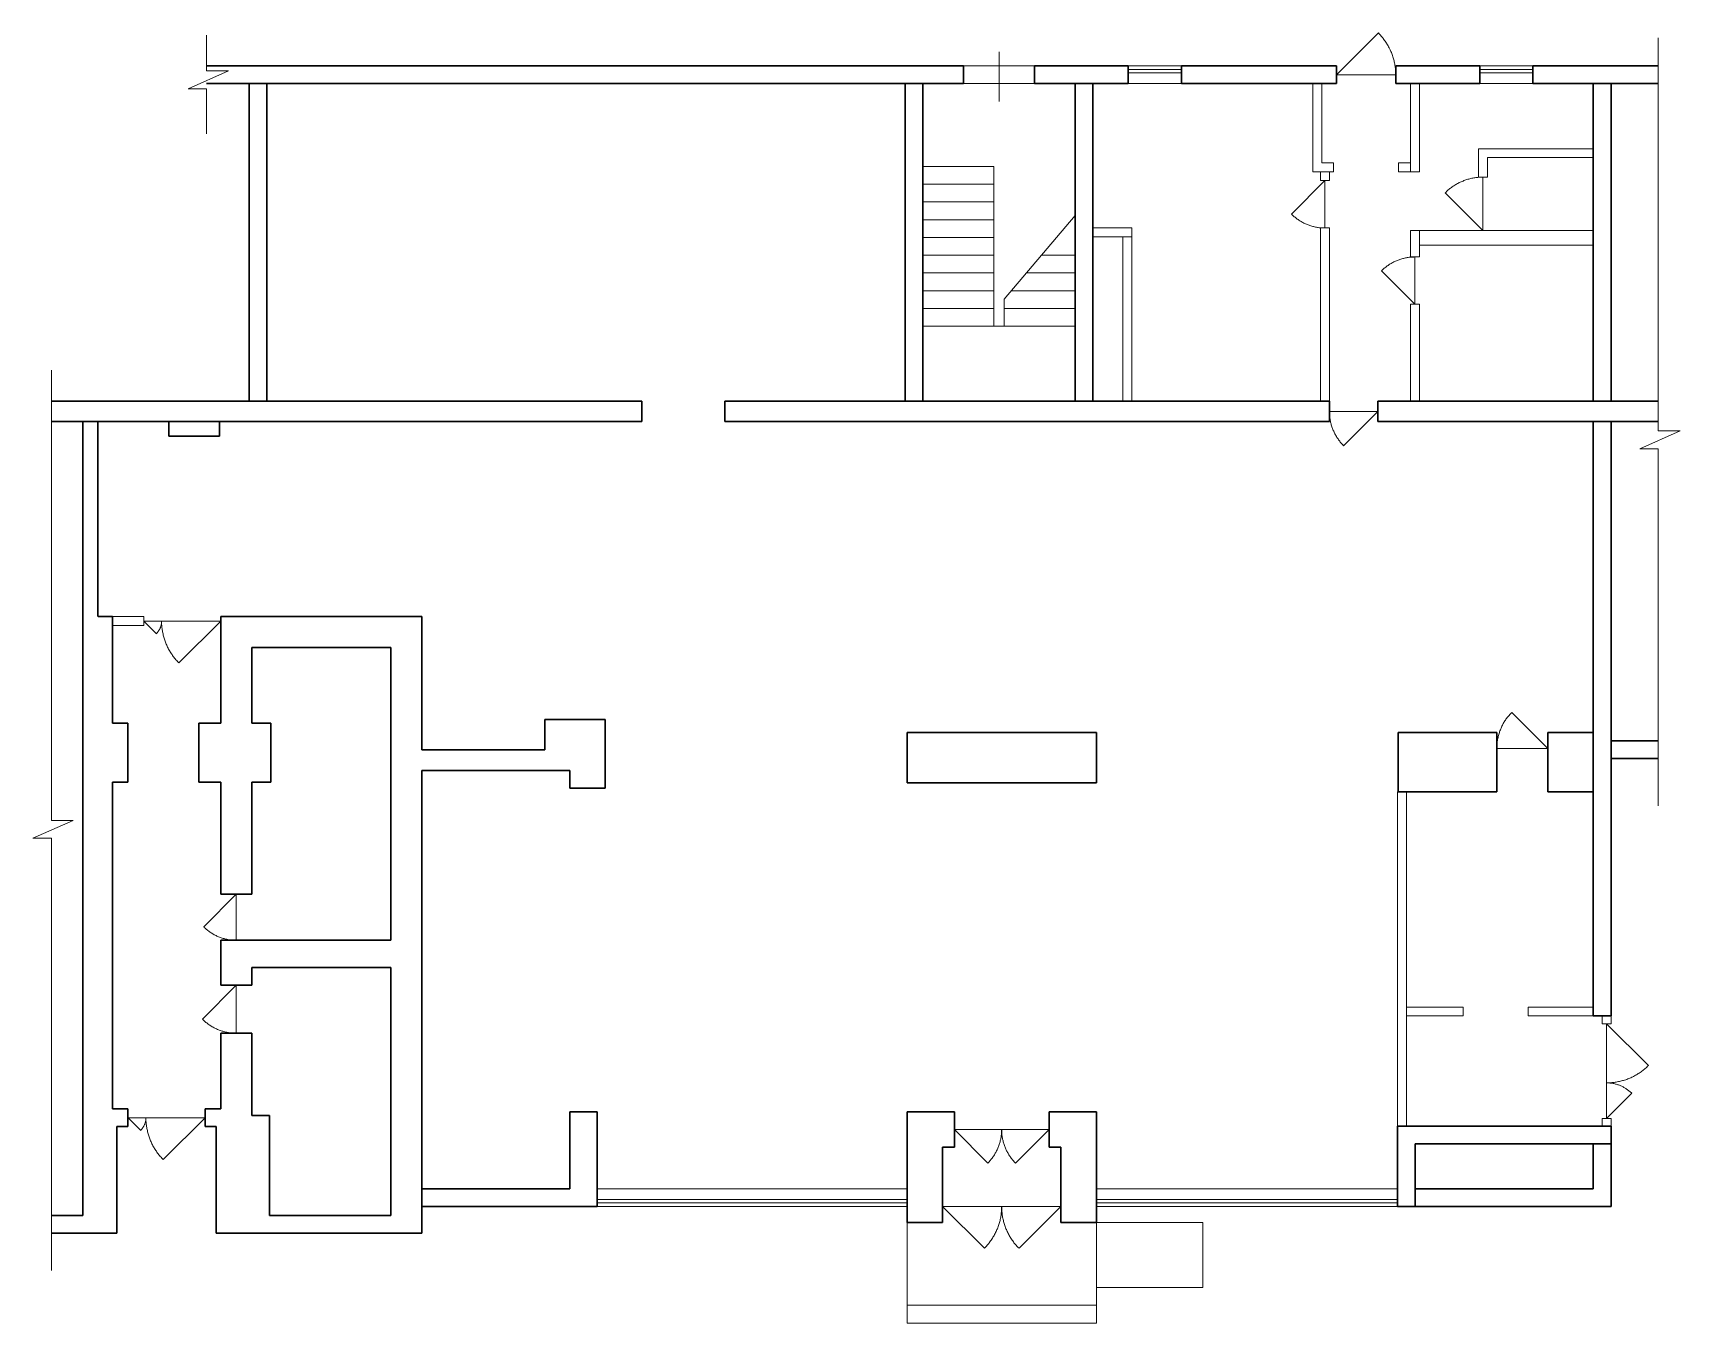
# Model space of a CAD drawing. Header units: metres. Extents: x 3.2 to 31, y 6.4 to 28.2.
import ezdxf

# ---------------------------------------------------------------- set-up
doc = ezdxf.new("R2010")
doc.units = ezdxf.units.M
doc.header["$MEASUREMENT"] = 0

msp = doc.modelspace()

# ---------------------------------------------------------------- linework, layer by layer
at = {"color": 7, "linetype": 'Continuous', "lineweight": 0}
for p, q in [((6.094, 28.184), (6.094, 27.579)), ((25.194, 27.514), (25.901, 28.221)), ((25.914, 28.208), (25.901, 28.221)), ((25.926, 28.194), (25.914, 28.208)), ((25.938, 28.181), (25.926, 28.194)), ((25.95, 28.167), (25.938, 28.181)), ((25.962, 28.153), (25.95, 28.167)), ((25.974, 28.139), (25.962, 28.153)), ((25.985, 28.125), (25.974, 28.139)), ((25.996, 28.11), (25.985, 28.125)), ((30.633, 21.493), (30.633, 28.136)), ((26.007, 28.095), (25.996, 28.11)), ((26.017, 28.081), (26.007, 28.095)), ((26.028, 28.065), (26.017, 28.081)), ((26.038, 28.05), (26.028, 28.065)), ((26.047, 28.035), (26.038, 28.05)), ((26.057, 28.019), (26.047, 28.035)), ((26.066, 28.003), (26.057, 28.019)), ((26.074, 27.987), (26.066, 28.003)), ((26.083, 27.971), (26.074, 27.987)), ((26.091, 27.955), (26.083, 27.971)), ((26.099, 27.938), (26.091, 27.955)), ((26.107, 27.921), (26.099, 27.938)), ((26.114, 27.905), (26.107, 27.921)), ((26.121, 27.888), (26.114, 27.905)), ((26.128, 27.871), (26.121, 27.888)), ((26.134, 27.854), (26.128, 27.871)), ((26.14, 27.837), (26.134, 27.854)), ((6.462, 27.579), (5.781, 27.278)), ((6.094, 27.579), (6.462, 27.579)), ((21.674, 27.604), (22.574, 27.604)), ((26.146, 27.819), (26.14, 27.837)), ((26.151, 27.802), (26.146, 27.819)), ((26.156, 27.784), (26.151, 27.802)), ((26.161, 27.767), (26.156, 27.784)), ((26.166, 27.749), (26.161, 27.767)), ((26.17, 27.731), (26.166, 27.749)), ((26.174, 27.713), (26.17, 27.731)), ((26.177, 27.695), (26.174, 27.713)), ((26.18, 27.677), (26.177, 27.695)), ((26.183, 27.659), (26.18, 27.677)), ((26.185, 27.641), (26.183, 27.659)), ((26.188, 27.623), (26.185, 27.641)), ((26.189, 27.605), (26.188, 27.623)), ((26.191, 27.587), (26.189, 27.605)), ((26.192, 27.568), (26.191, 27.587)), ((26.193, 27.55), (26.192, 27.568)), ((27.614, 27.604), (28.514, 27.604)), ((21.674, 27.544), (22.574, 27.544)), ((25.194, 27.514), (26.194, 27.514)), ((26.193, 27.532), (26.193, 27.55)), ((26.194, 27.514), (26.193, 27.532)), ((27.614, 27.544), (28.514, 27.544)), ((5.781, 27.278), (6.094, 27.278)), ((6.094, 27.278), (6.094, 26.517)), ((18.204, 25.964), (19.404, 25.964)), ((19.404, 23.264), (19.404, 25.964)), ((18.204, 25.664), (19.404, 25.664)), ((24.999, 25.724), (24.433, 25.158)), ((24.999, 24.924), (24.999, 25.724)), ((27.151, 25.62), (27.137, 25.61)), ((27.165, 25.63), (27.151, 25.62)), ((27.179, 25.639), (27.165, 25.63)), ((27.194, 25.648), (27.179, 25.639)), ((27.209, 25.657), (27.194, 25.648)), ((27.224, 25.666), (27.209, 25.657)), ((27.239, 25.674), (27.224, 25.666)), ((27.254, 25.682), (27.239, 25.674)), ((27.269, 25.69), (27.254, 25.682)), ((27.285, 25.698), (27.269, 25.69)), ((27.3, 25.705), (27.285, 25.698)), ((27.316, 25.712), (27.3, 25.705)), ((27.332, 25.718), (27.316, 25.712)), ((27.348, 25.725), (27.332, 25.718)), ((27.364, 25.731), (27.348, 25.725)), ((27.381, 25.736), (27.364, 25.731)), ((27.397, 25.742), (27.381, 25.736)), ((27.414, 25.747), (27.397, 25.742)), ((27.43, 25.751), (27.414, 25.747)), ((27.447, 25.756), (27.43, 25.751)), ((27.464, 25.76), (27.447, 25.756)), ((27.48, 25.764), (27.464, 25.76)), ((27.497, 25.767), (27.48, 25.764)), ((27.514, 25.77), (27.497, 25.767)), ((27.531, 25.773), (27.514, 25.77)), ((27.548, 25.776), (27.531, 25.773)), ((27.565, 25.778), (27.548, 25.776)), ((27.583, 25.78), (27.565, 25.778)), ((27.6, 25.781), (27.583, 25.78)), ((27.617, 25.782), (27.6, 25.781)), ((27.634, 25.783), (27.617, 25.782)), ((27.651, 25.783), (27.634, 25.783)), ((27.669, 25.784), (27.651, 25.783)), ((27.669, 25.784), (27.669, 24.884)), ((18.204, 25.364), (19.404, 25.364)), ((27.045, 25.532), (27.032, 25.52)), ((27.669, 24.884), (27.032, 25.52)), ((27.057, 25.544), (27.045, 25.532)), ((27.07, 25.556), (27.057, 25.544)), ((27.083, 25.567), (27.07, 25.556)), ((27.096, 25.578), (27.083, 25.567)), ((27.109, 25.589), (27.096, 25.578)), ((27.123, 25.599), (27.109, 25.589)), ((27.137, 25.61), (27.123, 25.599)), ((18.204, 25.064), (19.404, 25.064)), ((19.574, 23.721), (20.774, 25.136)), ((24.433, 25.158), (24.444, 25.147)), ((24.444, 25.147), (24.456, 25.136)), ((24.456, 25.136), (24.468, 25.125)), ((24.468, 25.125), (24.48, 25.114)), ((24.48, 25.114), (24.493, 25.104)), ((24.493, 25.104), (24.505, 25.094)), ((24.505, 25.094), (24.518, 25.084)), ((24.518, 25.084), (24.531, 25.075)), ((24.531, 25.075), (24.544, 25.065)), ((24.544, 25.065), (24.558, 25.056)), ((24.558, 25.056), (24.571, 25.047)), ((24.571, 25.047), (24.585, 25.039)), ((24.585, 25.039), (24.599, 25.031)), ((24.599, 25.031), (24.613, 25.023)), ((24.613, 25.023), (24.627, 25.015)), ((24.627, 25.015), (24.641, 25.008)), ((24.641, 25.008), (24.656, 25.001)), ((24.656, 25.001), (24.67, 24.994)), ((24.67, 24.994), (24.685, 24.988)), ((24.685, 24.988), (24.7, 24.981)), ((24.7, 24.981), (24.715, 24.976)), ((24.715, 24.976), (24.73, 24.97)), ((24.73, 24.97), (24.745, 24.965)), ((24.745, 24.965), (24.761, 24.96)), ((24.761, 24.96), (24.776, 24.955)), ((24.776, 24.955), (24.792, 24.951)), ((24.792, 24.951), (24.807, 24.947)), ((24.807, 24.947), (24.823, 24.943)), ((24.823, 24.943), (24.839, 24.94)), ((24.839, 24.94), (24.854, 24.937)), ((24.854, 24.937), (24.87, 24.934)), ((24.87, 24.934), (24.886, 24.932)), ((24.886, 24.932), (24.902, 24.929)), ((24.902, 24.929), (24.918, 24.928)), ((24.918, 24.928), (24.934, 24.926)), ((24.934, 24.926), (24.95, 24.925)), ((24.95, 24.925), (24.966, 24.924)), ((24.966, 24.924), (24.983, 24.924)), ((24.983, 24.924), (24.999, 24.924)), ((18.204, 24.764), (19.404, 24.764)), ((18.204, 24.464), (19.404, 24.464)), ((20.204, 24.464), (20.774, 24.464)), ((25.988, 24.232), (25.976, 24.222)), ((26, 24.243), (25.988, 24.232)), ((26.013, 24.253), (26, 24.243)), ((26.025, 24.263), (26.013, 24.253)), ((26.038, 24.273), (26.025, 24.263)), ((26.051, 24.283), (26.038, 24.273)), ((26.064, 24.292), (26.051, 24.283)), ((26.078, 24.301), (26.064, 24.292)), ((26.091, 24.31), (26.078, 24.301)), ((26.105, 24.318), (26.091, 24.31)), ((26.119, 24.326), (26.105, 24.318)), ((26.133, 24.334), (26.119, 24.326)), ((26.147, 24.342), (26.133, 24.334)), ((26.161, 24.349), (26.147, 24.342)), ((26.176, 24.356), (26.161, 24.349)), ((26.19, 24.363), (26.176, 24.356)), ((26.205, 24.37), (26.19, 24.363)), ((26.22, 24.376), (26.205, 24.37)), ((26.235, 24.382), (26.22, 24.376)), ((26.25, 24.387), (26.235, 24.382)), ((26.265, 24.392), (26.25, 24.387)), ((26.281, 24.397), (26.265, 24.392)), ((26.296, 24.402), (26.281, 24.397)), ((26.312, 24.406), (26.296, 24.402)), ((26.327, 24.41), (26.312, 24.406)), ((26.343, 24.414), (26.327, 24.41)), ((26.359, 24.417), (26.343, 24.414)), ((26.374, 24.421), (26.359, 24.417)), ((26.39, 24.423), (26.374, 24.421)), ((26.406, 24.426), (26.39, 24.423)), ((26.422, 24.428), (26.406, 24.426)), ((26.438, 24.43), (26.422, 24.428)), ((26.454, 24.431), (26.438, 24.43)), ((26.47, 24.432), (26.454, 24.431)), ((26.486, 24.433), (26.47, 24.432)), ((26.503, 24.433), (26.486, 24.433)), ((26.519, 24.434), (26.503, 24.433)), ((26.519, 24.434), (26.519, 23.634)), ((18.204, 24.164), (19.404, 24.164)), ((19.949, 24.164), (20.774, 24.164)), ((25.964, 24.211), (25.953, 24.199)), ((26.519, 23.634), (25.953, 24.199)), ((25.976, 24.222), (25.964, 24.211)), ((18.204, 23.864), (19.404, 23.864)), ((19.574, 23.721), (19.574, 23.264)), ((19.695, 23.864), (20.774, 23.864)), ((18.204, 23.564), (19.404, 23.564)), ((19.574, 23.564), (20.774, 23.564)), ((18.204, 23.264), (20.774, 23.264)), ((3.472, 22.518), (3.472, 14.91)), ((25.074, 21.824), (25.894, 21.824)), ((25.074, 21.824), (25.074, 21.807)), ((25.074, 21.807), (25.074, 21.791)), ((25.074, 21.791), (25.075, 21.774)), ((25.075, 21.774), (25.076, 21.758)), ((25.076, 21.758), (25.078, 21.741)), ((25.078, 21.741), (25.08, 21.725)), ((25.08, 21.725), (25.082, 21.708)), ((25.894, 21.824), (25.314, 21.244)), ((25.082, 21.708), (25.084, 21.692)), ((25.084, 21.692), (25.087, 21.676)), ((25.087, 21.676), (25.09, 21.66)), ((25.09, 21.66), (25.094, 21.643)), ((25.094, 21.643), (25.097, 21.627)), ((25.097, 21.627), (25.102, 21.611)), ((25.102, 21.611), (25.106, 21.595)), ((25.106, 21.595), (25.111, 21.58)), ((25.111, 21.58), (25.116, 21.564)), ((25.116, 21.564), (25.121, 21.548)), ((25.121, 21.548), (25.127, 21.533)), ((25.127, 21.533), (25.133, 21.517)), ((25.133, 21.517), (25.139, 21.502)), ((25.139, 21.502), (25.146, 21.487)), ((25.146, 21.487), (25.153, 21.472)), ((25.153, 21.472), (25.16, 21.457)), ((25.16, 21.457), (25.168, 21.443)), ((25.168, 21.443), (25.175, 21.428)), ((31.001, 21.493), (30.32, 21.192)), ((30.633, 21.493), (31.001, 21.493)), ((25.175, 21.428), (25.184, 21.414)), ((25.184, 21.414), (25.192, 21.399)), ((25.192, 21.399), (25.201, 21.385)), ((25.201, 21.385), (25.21, 21.372)), ((25.21, 21.372), (25.219, 21.358)), ((25.219, 21.358), (25.228, 21.344)), ((25.228, 21.344), (25.238, 21.331)), ((25.238, 21.331), (25.248, 21.318)), ((25.248, 21.318), (25.258, 21.305)), ((25.258, 21.305), (25.269, 21.292)), ((25.269, 21.292), (25.28, 21.28)), ((25.28, 21.28), (25.291, 21.268)), ((25.291, 21.268), (25.302, 21.256)), ((25.302, 21.256), (25.314, 21.244)), ((30.32, 21.192), (30.633, 21.192)), ((30.633, 15.159), (30.633, 21.192)), ((5.034, 18.279), (6.334, 18.279)), ((5.034, 18.279), (5.246, 18.066)), ((5.272, 18.096), (5.277, 18.104)), ((5.277, 18.104), (5.283, 18.112)), ((5.283, 18.112), (5.288, 18.12)), ((5.288, 18.12), (5.293, 18.129)), ((5.293, 18.129), (5.298, 18.137)), ((5.298, 18.137), (5.303, 18.146)), ((5.303, 18.146), (5.307, 18.155)), ((5.307, 18.155), (5.311, 18.164)), ((5.311, 18.164), (5.314, 18.173)), ((5.314, 18.173), (5.318, 18.182)), ((5.318, 18.182), (5.321, 18.192)), ((5.321, 18.192), (5.323, 18.201)), ((5.323, 18.201), (5.326, 18.211)), ((5.326, 18.211), (5.328, 18.22)), ((5.328, 18.22), (5.33, 18.23)), ((5.33, 18.23), (5.331, 18.239)), ((5.331, 18.239), (5.332, 18.249)), ((5.332, 18.249), (5.333, 18.259)), ((5.333, 18.269), (5.334, 18.279)), ((5.333, 18.259), (5.333, 18.269)), ((5.334, 18.279), (5.334, 18.26)), ((5.334, 18.26), (5.334, 18.242)), ((5.334, 18.242), (5.335, 18.224)), ((5.335, 18.224), (5.336, 18.206)), ((5.336, 18.206), (5.338, 18.187)), ((5.338, 18.187), (5.34, 18.169)), ((5.34, 18.169), (5.342, 18.151)), ((5.342, 18.151), (5.344, 18.133)), ((5.344, 18.133), (5.347, 18.115)), ((5.347, 18.115), (5.35, 18.097)), ((5.35, 18.097), (5.354, 18.079)), ((6.334, 18.279), (5.627, 17.572)), ((5.246, 18.066), (5.253, 18.074)), ((5.253, 18.074), (5.259, 18.081)), ((5.259, 18.081), (5.266, 18.088)), ((5.266, 18.088), (5.272, 18.096)), ((5.354, 18.079), (5.358, 18.061)), ((5.358, 18.061), (5.362, 18.043)), ((5.362, 18.043), (5.366, 18.026)), ((5.366, 18.026), (5.371, 18.008)), ((5.371, 18.008), (5.376, 17.991)), ((5.376, 17.991), (5.381, 17.973)), ((5.381, 17.973), (5.387, 17.956)), ((5.387, 17.956), (5.393, 17.939)), ((5.393, 17.939), (5.4, 17.921)), ((5.4, 17.921), (5.406, 17.904)), ((5.406, 17.904), (5.413, 17.888)), ((5.413, 17.888), (5.421, 17.871)), ((5.421, 17.871), (5.428, 17.854)), ((5.428, 17.854), (5.436, 17.838)), ((5.436, 17.838), (5.444, 17.821)), ((5.444, 17.821), (5.453, 17.805)), ((5.453, 17.805), (5.462, 17.789)), ((5.462, 17.789), (5.471, 17.773)), ((5.471, 17.773), (5.48, 17.758)), ((5.48, 17.758), (5.49, 17.742)), ((5.49, 17.742), (5.5, 17.727)), ((5.5, 17.727), (5.51, 17.712)), ((5.51, 17.712), (5.52, 17.697)), ((5.52, 17.697), (5.531, 17.682)), ((5.531, 17.682), (5.542, 17.667)), ((5.542, 17.667), (5.553, 17.653)), ((5.553, 17.653), (5.565, 17.639)), ((5.565, 17.639), (5.577, 17.625)), ((5.577, 17.625), (5.589, 17.611)), ((5.589, 17.611), (5.601, 17.598)), ((5.601, 17.598), (5.614, 17.585)), ((5.614, 17.585), (5.627, 17.572)), ((28.132, 16.712), (28.121, 16.699)), ((28.144, 16.724), (28.132, 16.712)), ((28.156, 16.736), (28.144, 16.724)), ((28.764, 16.128), (28.156, 16.736)), ((27.963, 16.441), (27.957, 16.425)), ((27.969, 16.457), (27.963, 16.441)), ((27.976, 16.472), (27.969, 16.457)), ((27.983, 16.488), (27.976, 16.472)), ((27.99, 16.503), (27.983, 16.488)), ((27.997, 16.518), (27.99, 16.503)), ((28.005, 16.533), (27.997, 16.518)), ((28.013, 16.548), (28.005, 16.533)), ((28.022, 16.563), (28.013, 16.548)), ((28.03, 16.577), (28.022, 16.563)), ((28.039, 16.591), (28.03, 16.577)), ((28.049, 16.606), (28.039, 16.591)), ((28.058, 16.62), (28.049, 16.606)), ((28.068, 16.633), (28.058, 16.62)), ((28.078, 16.647), (28.068, 16.633)), ((28.088, 16.66), (28.078, 16.647)), ((28.099, 16.673), (28.088, 16.66)), ((28.11, 16.686), (28.099, 16.673)), ((28.121, 16.699), (28.11, 16.686)), ((27.905, 16.178), (27.904, 16.162)), ((27.904, 16.162), (27.904, 16.145)), ((27.906, 16.195), (27.905, 16.178)), ((27.908, 16.212), (27.906, 16.195)), ((27.91, 16.229), (27.908, 16.212)), ((27.912, 16.246), (27.91, 16.229)), ((27.914, 16.262), (27.912, 16.246)), ((27.917, 16.279), (27.914, 16.262)), ((27.92, 16.296), (27.917, 16.279)), ((27.924, 16.312), (27.92, 16.296)), ((27.927, 16.329), (27.924, 16.312)), ((27.932, 16.345), (27.927, 16.329)), ((27.936, 16.361), (27.932, 16.345)), ((27.941, 16.377), (27.936, 16.361)), ((27.946, 16.394), (27.941, 16.377)), ((27.951, 16.41), (27.946, 16.394)), ((27.957, 16.425), (27.951, 16.41)), ((27.904, 16.145), (27.904, 16.128)), ((28.764, 16.128), (27.904, 16.128)), ((3.839, 14.91), (3.159, 14.609)), ((3.472, 14.91), (3.839, 14.91)), ((3.159, 14.609), (3.472, 14.609)), ((3.472, 14.609), (3.472, 7.301)), ((6.596, 13.664), (6.045, 13.112)), ((6.596, 13.664), (6.596, 12.884)), ((6.045, 13.112), (6.056, 13.101)), ((6.056, 13.101), (6.068, 13.09)), ((6.068, 13.09), (6.08, 13.079)), ((6.08, 13.079), (6.092, 13.068)), ((6.092, 13.068), (6.104, 13.058)), ((6.104, 13.058), (6.117, 13.048)), ((6.117, 13.048), (6.13, 13.038)), ((6.13, 13.038), (6.143, 13.029)), ((6.143, 13.029), (6.156, 13.02)), ((6.156, 13.02), (6.17, 13.011)), ((6.17, 13.011), (6.183, 13.002)), ((6.183, 13.002), (6.197, 12.994)), ((6.197, 12.994), (6.211, 12.985)), ((6.211, 12.985), (6.225, 12.978)), ((6.225, 12.978), (6.239, 12.97)), ((6.239, 12.97), (6.254, 12.963)), ((6.254, 12.963), (6.268, 12.956)), ((6.268, 12.956), (6.283, 12.949)), ((6.283, 12.949), (6.298, 12.943)), ((6.298, 12.943), (6.313, 12.937)), ((6.313, 12.937), (6.328, 12.931)), ((6.328, 12.931), (6.343, 12.926)), ((6.343, 12.926), (6.358, 12.921)), ((6.358, 12.921), (6.374, 12.916)), ((6.374, 12.916), (6.389, 12.912)), ((6.389, 12.912), (6.405, 12.907)), ((6.405, 12.907), (6.42, 12.904)), ((6.42, 12.904), (6.436, 12.9)), ((6.436, 12.9), (6.452, 12.897)), ((6.452, 12.897), (6.468, 12.894)), ((6.468, 12.894), (6.484, 12.892)), ((6.484, 12.892), (6.5, 12.89)), ((6.5, 12.89), (6.516, 12.888)), ((6.516, 12.888), (6.532, 12.886)), ((6.532, 12.886), (6.548, 12.885)), ((6.548, 12.885), (6.564, 12.884)), ((6.564, 12.884), (6.58, 12.884)), ((6.58, 12.884), (6.596, 12.884)), ((6.596, 12.124), (6.023, 11.551)), ((6.596, 12.124), (6.596, 11.314)), ((6.023, 11.551), (6.035, 11.539)), ((6.035, 11.539), (6.047, 11.528)), ((6.047, 11.528), (6.059, 11.517)), ((6.059, 11.517), (6.071, 11.507)), ((6.071, 11.507), (6.084, 11.496)), ((6.084, 11.496), (6.097, 11.486)), ((6.097, 11.486), (6.11, 11.476)), ((6.11, 11.476), (6.123, 11.466)), ((6.123, 11.466), (6.136, 11.457)), ((6.136, 11.457), (6.15, 11.448)), ((6.15, 11.448), (6.163, 11.439)), ((6.163, 11.439), (6.177, 11.43)), ((6.177, 11.43), (6.191, 11.422)), ((6.191, 11.422), (6.205, 11.414)), ((29.759, 11.474), (29.759, 9.874)), ((29.759, 11.474), (30.466, 10.767)), ((6.205, 11.414), (6.22, 11.406)), ((6.22, 11.406), (6.234, 11.399)), ((6.234, 11.399), (6.249, 11.392)), ((6.249, 11.392), (6.264, 11.385)), ((6.264, 11.385), (6.279, 11.378)), ((6.279, 11.378), (6.294, 11.372)), ((6.294, 11.372), (6.309, 11.366)), ((6.309, 11.366), (6.324, 11.361)), ((6.324, 11.361), (6.34, 11.355)), ((6.34, 11.355), (6.355, 11.35)), ((6.355, 11.35), (6.371, 11.346)), ((6.371, 11.346), (6.386, 11.341)), ((6.386, 11.341), (6.402, 11.337)), ((6.402, 11.337), (6.418, 11.333)), ((6.418, 11.333), (6.434, 11.33)), ((6.434, 11.33), (6.45, 11.327)), ((6.45, 11.327), (6.466, 11.324)), ((6.466, 11.324), (6.482, 11.322)), ((6.482, 11.322), (6.499, 11.32)), ((6.499, 11.32), (6.515, 11.318)), ((6.515, 11.318), (6.531, 11.316)), ((6.531, 11.316), (6.547, 11.315)), ((6.547, 11.315), (6.564, 11.314)), ((6.564, 11.314), (6.58, 11.314)), ((6.58, 11.314), (6.596, 11.314)), ((30.2, 10.576), (30.216, 10.584)), ((30.216, 10.584), (30.232, 10.593)), ((30.232, 10.593), (30.248, 10.602)), ((30.248, 10.602), (30.264, 10.611)), ((30.264, 10.611), (30.28, 10.62)), ((30.28, 10.62), (30.295, 10.63)), ((30.295, 10.63), (30.31, 10.64)), ((30.31, 10.64), (30.326, 10.65)), ((30.326, 10.65), (30.341, 10.66)), ((30.341, 10.66), (30.355, 10.671)), ((30.355, 10.671), (30.37, 10.682)), ((30.37, 10.682), (30.384, 10.693)), ((30.384, 10.693), (30.398, 10.705)), ((30.398, 10.705), (30.412, 10.717)), ((30.412, 10.717), (30.426, 10.729)), ((30.426, 10.729), (30.439, 10.741)), ((30.439, 10.741), (30.453, 10.754)), ((30.453, 10.754), (30.466, 10.767)), ((29.759, 10.474), (29.777, 10.474)), ((29.773, 10.473), (29.759, 10.474)), ((29.786, 10.473), (29.773, 10.473)), ((29.777, 10.474), (29.795, 10.474)), ((29.8, 10.472), (29.786, 10.473)), ((29.795, 10.474), (29.813, 10.475)), ((29.814, 10.471), (29.8, 10.472)), ((29.813, 10.475), (29.832, 10.476)), ((29.828, 10.47), (29.814, 10.471)), ((29.842, 10.468), (29.828, 10.47)), ((29.832, 10.476), (29.85, 10.478)), ((29.855, 10.466), (29.842, 10.468)), ((29.85, 10.478), (29.868, 10.48)), ((29.869, 10.463), (29.855, 10.466)), ((29.868, 10.48), (29.886, 10.482)), ((29.882, 10.461), (29.869, 10.463)), ((29.896, 10.458), (29.882, 10.461)), ((29.886, 10.482), (29.904, 10.484)), ((29.909, 10.454), (29.896, 10.458)), ((29.904, 10.484), (29.922, 10.487)), ((29.923, 10.451), (29.909, 10.454)), ((29.922, 10.487), (29.94, 10.49)), ((29.936, 10.447), (29.923, 10.451)), ((29.949, 10.443), (29.936, 10.447)), ((29.94, 10.49), (29.958, 10.494)), ((29.962, 10.438), (29.949, 10.443)), ((29.958, 10.494), (29.976, 10.498)), ((29.975, 10.433), (29.962, 10.438)), ((29.988, 10.428), (29.975, 10.433)), ((29.976, 10.498), (29.994, 10.502)), ((30.001, 10.423), (29.988, 10.428)), ((29.994, 10.502), (30.012, 10.506)), ((30.014, 10.417), (30.001, 10.423)), ((30.012, 10.506), (30.029, 10.511)), ((30.026, 10.411), (30.014, 10.417)), ((30.038, 10.404), (30.026, 10.411)), ((30.029, 10.511), (30.047, 10.516)), ((30.051, 10.398), (30.038, 10.404)), ((30.047, 10.516), (30.064, 10.521)), ((30.063, 10.391), (30.051, 10.398)), ((30.075, 10.384), (30.063, 10.391)), ((30.064, 10.521), (30.082, 10.527)), ((30.086, 10.376), (30.075, 10.384)), ((30.082, 10.527), (30.099, 10.533)), ((30.098, 10.369), (30.086, 10.376)), ((30.109, 10.361), (30.098, 10.369)), ((30.099, 10.533), (30.116, 10.54)), ((30.12, 10.352), (30.109, 10.361)), ((30.116, 10.54), (30.133, 10.546)), ((30.131, 10.344), (30.12, 10.352)), ((30.142, 10.335), (30.131, 10.344)), ((30.133, 10.546), (30.15, 10.553)), ((30.153, 10.326), (30.142, 10.335)), ((30.15, 10.553), (30.166, 10.561)), ((30.163, 10.317), (30.153, 10.326)), ((30.173, 10.308), (30.163, 10.317)), ((30.166, 10.561), (30.183, 10.568)), ((30.183, 10.298), (30.173, 10.308)), ((30.183, 10.568), (30.2, 10.576)), ((29.759, 9.874), (30.183, 10.298)), ((4.769, 9.884), (6.069, 9.884)), ((4.769, 9.884), (4.981, 9.671)), ((5.033, 9.742), (5.038, 9.751)), ((5.038, 9.751), (5.042, 9.76)), ((5.042, 9.76), (5.046, 9.769)), ((5.046, 9.769), (5.049, 9.778)), ((5.049, 9.778), (5.053, 9.787)), ((5.053, 9.787), (5.056, 9.797)), ((5.056, 9.797), (5.058, 9.806)), ((5.058, 9.806), (5.061, 9.816)), ((5.061, 9.816), (5.063, 9.825)), ((5.063, 9.825), (5.065, 9.835)), ((5.065, 9.835), (5.066, 9.844)), ((5.066, 9.844), (5.067, 9.854)), ((5.067, 9.854), (5.068, 9.864)), ((5.068, 9.874), (5.069, 9.884)), ((5.068, 9.864), (5.068, 9.874)), ((5.069, 9.884), (5.069, 9.865)), ((5.069, 9.865), (5.069, 9.847)), ((5.069, 9.847), (5.07, 9.829)), ((5.07, 9.829), (5.071, 9.811)), ((5.071, 9.811), (5.073, 9.792)), ((5.073, 9.792), (5.075, 9.774)), ((5.075, 9.774), (5.077, 9.756)), ((5.077, 9.756), (5.079, 9.738)), ((6.069, 9.884), (5.362, 9.177)), ((4.981, 9.671), (4.988, 9.679)), ((4.988, 9.679), (4.994, 9.686)), ((4.994, 9.686), (5.001, 9.693)), ((5.001, 9.693), (5.007, 9.701)), ((5.007, 9.701), (5.012, 9.709)), ((5.012, 9.709), (5.018, 9.717)), ((5.018, 9.717), (5.023, 9.725)), ((5.023, 9.725), (5.028, 9.734)), ((5.028, 9.734), (5.033, 9.742)), ((5.079, 9.738), (5.082, 9.72)), ((5.082, 9.72), (5.085, 9.702)), ((5.085, 9.702), (5.089, 9.684)), ((5.089, 9.684), (5.093, 9.666)), ((5.093, 9.666), (5.097, 9.648)), ((5.097, 9.648), (5.101, 9.631)), ((5.101, 9.631), (5.106, 9.613)), ((5.106, 9.613), (5.111, 9.596)), ((5.111, 9.596), (5.116, 9.578)), ((5.116, 9.578), (5.122, 9.561)), ((5.122, 9.561), (5.128, 9.544)), ((5.128, 9.544), (5.135, 9.526)), ((5.135, 9.526), (5.141, 9.509)), ((5.141, 9.509), (5.148, 9.493)), ((5.148, 9.493), (5.156, 9.476)), ((5.156, 9.476), (5.163, 9.459)), ((18.734, 9.684), (20.334, 9.684)), ((18.734, 9.684), (19.299, 9.118)), ((19.502, 9.461), (19.506, 9.477)), ((19.506, 9.477), (19.51, 9.492)), ((19.51, 9.492), (19.514, 9.508)), ((19.514, 9.508), (19.517, 9.524)), ((19.517, 9.524), (19.521, 9.539)), ((19.521, 9.539), (19.523, 9.555)), ((19.523, 9.555), (19.526, 9.571)), ((19.526, 9.571), (19.528, 9.587)), ((19.528, 9.587), (19.53, 9.603)), ((19.53, 9.603), (19.531, 9.619)), ((19.531, 9.619), (19.532, 9.635)), ((19.532, 9.635), (19.533, 9.651)), ((19.533, 9.668), (19.534, 9.684)), ((19.533, 9.651), (19.533, 9.668)), ((19.534, 9.684), (19.534, 9.668)), ((19.534, 9.668), (19.534, 9.651)), ((19.534, 9.651), (19.535, 9.635)), ((19.535, 9.635), (19.536, 9.619)), ((19.536, 9.619), (19.538, 9.603)), ((19.538, 9.603), (19.539, 9.587)), ((19.539, 9.587), (19.542, 9.571)), ((19.542, 9.571), (19.544, 9.555)), ((19.544, 9.555), (19.547, 9.539)), ((19.547, 9.539), (19.55, 9.524)), ((19.55, 9.524), (19.553, 9.508)), ((19.553, 9.508), (19.557, 9.492)), ((19.557, 9.492), (19.561, 9.477)), ((19.561, 9.477), (19.565, 9.461)), ((20.334, 9.684), (19.768, 9.118)), ((5.163, 9.459), (5.171, 9.443)), ((5.171, 9.443), (5.179, 9.426)), ((5.179, 9.426), (5.188, 9.41)), ((5.188, 9.41), (5.197, 9.394)), ((5.197, 9.394), (5.206, 9.378)), ((5.206, 9.378), (5.215, 9.363)), ((5.215, 9.363), (5.225, 9.347)), ((5.225, 9.347), (5.235, 9.332)), ((5.235, 9.332), (5.245, 9.317)), ((5.245, 9.317), (5.255, 9.302)), ((5.255, 9.302), (5.266, 9.287)), ((5.266, 9.287), (5.277, 9.272)), ((5.277, 9.272), (5.288, 9.258)), ((5.288, 9.258), (5.3, 9.244)), ((5.3, 9.244), (5.312, 9.23)), ((5.312, 9.23), (5.324, 9.216)), ((5.324, 9.216), (5.336, 9.203)), ((5.336, 9.203), (5.349, 9.19)), ((5.349, 9.19), (5.362, 9.177)), ((19.353, 9.178), (19.363, 9.19)), ((19.363, 9.19), (19.373, 9.203)), ((19.373, 9.203), (19.383, 9.216)), ((19.383, 9.216), (19.392, 9.229)), ((19.392, 9.229), (19.401, 9.243)), ((19.401, 9.243), (19.41, 9.256)), ((19.41, 9.256), (19.418, 9.27)), ((19.418, 9.27), (19.426, 9.284)), ((19.426, 9.284), (19.434, 9.298)), ((19.434, 9.298), (19.442, 9.312)), ((19.442, 9.312), (19.449, 9.326)), ((19.449, 9.326), (19.456, 9.341)), ((19.456, 9.341), (19.463, 9.355)), ((19.463, 9.355), (19.47, 9.37)), ((19.47, 9.37), (19.476, 9.385)), ((19.476, 9.385), (19.482, 9.4)), ((19.482, 9.4), (19.487, 9.415)), ((19.487, 9.415), (19.492, 9.43)), ((19.492, 9.43), (19.497, 9.446)), ((19.497, 9.446), (19.502, 9.461)), ((19.565, 9.461), (19.57, 9.446)), ((19.57, 9.446), (19.575, 9.43)), ((19.575, 9.43), (19.58, 9.415)), ((19.58, 9.415), (19.586, 9.4)), ((19.586, 9.4), (19.591, 9.385)), ((19.591, 9.385), (19.598, 9.37)), ((19.598, 9.37), (19.604, 9.355)), ((19.604, 9.355), (19.611, 9.341)), ((19.611, 9.341), (19.618, 9.326)), ((19.618, 9.326), (19.625, 9.312)), ((19.625, 9.312), (19.633, 9.298)), ((19.633, 9.298), (19.641, 9.284)), ((19.641, 9.284), (19.649, 9.27)), ((19.649, 9.27), (19.657, 9.256)), ((19.657, 9.256), (19.666, 9.243)), ((19.666, 9.243), (19.675, 9.229)), ((19.675, 9.229), (19.685, 9.216)), ((19.685, 9.216), (19.694, 9.203)), ((19.694, 9.203), (19.704, 9.19)), ((19.704, 9.19), (19.714, 9.178)), ((19.299, 9.118), (19.311, 9.129)), ((19.311, 9.129), (19.322, 9.141)), ((19.322, 9.141), (19.332, 9.153)), ((19.332, 9.153), (19.343, 9.165)), ((19.343, 9.165), (19.353, 9.178)), ((19.714, 9.178), (19.724, 9.165)), ((19.724, 9.165), (19.735, 9.153)), ((19.735, 9.153), (19.746, 9.141)), ((19.746, 9.141), (19.757, 9.129)), ((19.757, 9.129), (19.768, 9.118)), ((12.694, 8.504), (17.934, 8.504)), ((12.694, 8.444), (17.934, 8.444)), ((20.534, 8.384), (18.534, 8.384)), ((18.534, 8.384), (19.241, 7.677)), ((19.533, 8.365), (19.534, 8.384)), ((19.533, 8.347), (19.533, 8.365)), ((19.534, 8.384), (19.534, 8.365)), ((19.534, 8.365), (19.534, 8.347)), ((20.534, 8.384), (19.827, 7.677)), ((21.134, 8.504), (26.224, 8.504)), ((21.134, 8.444), (26.224, 8.444)), ((17.934, 8.114), (17.934, 6.414)), ((19.48, 8.061), (19.486, 8.078)), ((19.486, 8.078), (19.491, 8.096)), ((19.491, 8.096), (19.496, 8.113)), ((19.496, 8.113), (19.501, 8.131)), ((19.501, 8.131), (19.506, 8.148)), ((19.506, 8.148), (19.51, 8.166)), ((19.51, 8.166), (19.514, 8.184)), ((19.514, 8.184), (19.517, 8.202)), ((19.517, 8.202), (19.52, 8.22)), ((19.52, 8.22), (19.523, 8.238)), ((19.523, 8.238), (19.525, 8.256)), ((19.525, 8.256), (19.528, 8.274)), ((19.528, 8.274), (19.529, 8.292)), ((19.529, 8.292), (19.531, 8.311)), ((19.531, 8.311), (19.532, 8.329)), ((19.532, 8.329), (19.533, 8.347)), ((19.534, 8.347), (19.535, 8.329)), ((19.535, 8.329), (19.536, 8.311)), ((19.536, 8.311), (19.538, 8.292)), ((19.538, 8.292), (19.54, 8.274)), ((19.54, 8.274), (19.542, 8.256)), ((19.542, 8.256), (19.544, 8.238)), ((19.544, 8.238), (19.547, 8.22)), ((19.547, 8.22), (19.55, 8.202)), ((19.55, 8.202), (19.554, 8.184)), ((19.554, 8.184), (19.558, 8.166)), ((19.558, 8.166), (19.562, 8.148)), ((19.562, 8.148), (19.566, 8.131)), ((19.566, 8.131), (19.571, 8.113)), ((19.571, 8.113), (19.576, 8.096)), ((19.576, 8.096), (19.581, 8.078)), ((19.581, 8.078), (19.587, 8.061)), ((21.134, 8.114), (21.134, 6.414)), ((21.134, 8.114), (22.934, 8.114)), ((22.934, 8.114), (22.934, 7.014)), ((19.336, 7.787), (19.347, 7.802)), ((19.347, 7.802), (19.357, 7.817)), ((19.357, 7.817), (19.368, 7.832)), ((19.368, 7.832), (19.378, 7.847)), ((19.378, 7.847), (19.387, 7.863)), ((19.387, 7.863), (19.397, 7.878)), ((19.397, 7.878), (19.406, 7.894)), ((19.406, 7.894), (19.414, 7.91)), ((19.414, 7.91), (19.423, 7.926)), ((19.423, 7.926), (19.431, 7.943)), ((19.431, 7.943), (19.439, 7.959)), ((19.439, 7.959), (19.447, 7.976)), ((19.447, 7.976), (19.454, 7.993)), ((19.454, 7.993), (19.461, 8.009)), ((19.461, 8.009), (19.468, 8.026)), ((19.468, 8.026), (19.474, 8.044)), ((19.474, 8.044), (19.48, 8.061)), ((19.587, 8.061), (19.593, 8.044)), ((19.593, 8.044), (19.6, 8.026)), ((19.6, 8.026), (19.606, 8.009)), ((19.606, 8.009), (19.613, 7.993)), ((19.613, 7.993), (19.621, 7.976)), ((19.621, 7.976), (19.628, 7.959)), ((19.628, 7.959), (19.636, 7.943)), ((19.636, 7.943), (19.644, 7.926)), ((19.644, 7.926), (19.653, 7.91)), ((19.653, 7.91), (19.662, 7.894)), ((19.662, 7.894), (19.671, 7.878)), ((19.671, 7.878), (19.68, 7.863)), ((19.68, 7.863), (19.69, 7.847)), ((19.69, 7.847), (19.7, 7.832)), ((19.7, 7.832), (19.71, 7.817)), ((19.71, 7.817), (19.72, 7.802)), ((19.72, 7.802), (19.731, 7.787)), ((19.241, 7.677), (19.254, 7.69)), ((19.254, 7.69), (19.266, 7.703)), ((19.266, 7.703), (19.278, 7.716)), ((19.278, 7.716), (19.29, 7.73)), ((19.29, 7.73), (19.302, 7.744)), ((19.302, 7.744), (19.314, 7.758)), ((19.314, 7.758), (19.325, 7.772)), ((19.325, 7.772), (19.336, 7.787)), ((19.731, 7.787), (19.742, 7.772)), ((19.742, 7.772), (19.753, 7.758)), ((19.753, 7.758), (19.765, 7.744)), ((19.765, 7.744), (19.777, 7.73)), ((19.777, 7.73), (19.789, 7.716)), ((19.789, 7.716), (19.801, 7.703)), ((19.801, 7.703), (19.814, 7.69)), ((19.814, 7.69), (19.827, 7.677)), ((21.134, 7.014), (22.934, 7.014)), ((17.934, 6.714), (21.134, 6.714)), ((17.934, 6.414), (21.134, 6.414))]:
    msp.add_line(p, q, dxfattribs=at)
at = {"color": 7, "linetype": 'Continuous', "lineweight": 13}
for p, q in [((19.489, 27.899), (19.489, 27.061)), ((18.889, 27.664), (20.089, 27.664)), ((21.674, 27.664), (22.574, 27.664)), ((27.614, 27.664), (28.514, 27.664)), ((20.089, 27.364), (18.889, 27.364)), ((22.574, 27.364), (21.674, 27.364)), ((24.794, 27.364), (24.794, 25.874)), ((24.944, 27.364), (24.944, 26.024)), ((26.444, 27.364), (26.444, 25.874)), ((26.594, 27.364), (26.594, 25.874)), ((28.514, 27.364), (27.614, 27.364)), ((27.594, 26.264), (29.534, 26.264)), ((27.594, 26.264), (27.594, 25.784)), ((24.944, 26.024), (25.144, 26.024)), ((25.144, 26.024), (25.144, 25.874)), ((26.244, 26.024), (26.444, 26.024)), ((26.244, 26.024), (26.244, 25.874)), ((27.744, 26.114), (29.534, 26.114)), ((27.744, 26.114), (27.744, 25.784)), ((24.794, 25.874), (25.144, 25.874)), ((24.924, 25.874), (24.924, 25.724)), ((24.924, 25.724), (25.074, 25.724)), ((25.074, 25.874), (25.074, 25.724)), ((26.244, 25.874), (26.594, 25.874)), ((27.594, 25.784), (27.744, 25.784)), ((21.074, 24.924), (21.734, 24.924)), ((21.734, 24.924), (21.734, 21.994)), ((24.924, 24.924), (24.924, 21.994)), ((24.924, 24.924), (25.074, 24.924)), ((25.074, 24.924), (25.074, 21.994)), ((26.444, 24.884), (29.534, 24.884)), ((26.444, 24.884), (26.444, 24.434)), ((26.594, 24.884), (26.594, 24.434)), ((21.074, 24.774), (21.734, 24.774)), ((21.584, 24.774), (21.584, 21.994)), ((26.594, 24.634), (29.534, 24.634)), ((26.444, 24.434), (26.594, 24.434)), ((26.444, 23.634), (26.594, 23.634)), ((26.444, 23.634), (26.444, 21.994)), ((26.594, 23.634), (26.594, 21.994)), ((5.034, 18.354), (4.504, 18.354)), ((5.034, 18.204), (4.504, 18.204)), ((5.034, 18.354), (5.034, 18.204)), ((26.224, 15.394), (26.224, 9.744)), ((26.374, 15.394), (26.374, 9.744)), ((26.374, 11.754), (27.334, 11.754)), ((27.334, 11.754), (27.334, 11.604)), ((28.434, 11.754), (28.434, 11.604)), ((28.434, 11.754), (29.534, 11.754)), ((26.374, 11.604), (27.334, 11.604)), ((28.434, 11.604), (29.534, 11.604)), ((29.684, 11.604), (29.684, 11.474)), ((29.684, 11.474), (29.834, 11.474)), ((29.834, 11.604), (29.834, 11.474)), ((29.684, 9.874), (29.834, 9.874)), ((29.684, 9.874), (29.684, 9.744)), ((29.834, 9.874), (29.834, 9.744)), ((12.694, 8.684), (17.934, 8.684)), ((21.134, 8.684), (26.224, 8.684)), ((12.694, 8.384), (17.934, 8.384)), ((21.134, 8.384), (26.224, 8.384))]:
    msp.add_line(p, q, dxfattribs=at)
at = {"color": 7, "linetype": 'Continuous', "lineweight": 30}
for p, q in [((6.094, 27.664), (18.889, 27.664)), ((18.889, 27.364), (18.889, 27.664)), ((20.089, 27.364), (20.089, 27.664)), ((20.089, 27.664), (21.674, 27.664)), ((21.674, 27.364), (21.674, 27.664)), ((22.574, 27.664), (25.194, 27.664)), ((22.574, 27.364), (22.574, 27.664)), ((25.194, 27.364), (25.194, 27.664)), ((26.194, 27.364), (26.194, 27.664)), ((26.194, 27.664), (27.614, 27.664)), ((27.614, 27.364), (27.614, 27.664)), ((28.514, 27.364), (28.514, 27.664)), ((28.514, 27.664), (30.633, 27.664)), ((6.094, 27.364), (18.889, 27.364)), ((6.814, 21.994), (6.814, 27.364)), ((7.114, 21.994), (7.114, 27.364)), ((17.904, 21.994), (17.904, 27.364)), ((18.204, 21.994), (18.204, 27.364)), ((20.089, 27.364), (21.674, 27.364)), ((20.774, 27.364), (20.774, 21.994)), ((21.074, 27.364), (21.074, 21.994)), ((22.574, 27.364), (25.194, 27.364)), ((26.194, 27.364), (27.614, 27.364)), ((28.514, 27.364), (30.633, 27.364)), ((29.534, 27.364), (29.534, 21.994)), ((29.834, 27.364), (29.834, 21.994)), ((3.472, 21.994), (13.454, 21.994)), ((13.454, 21.994), (13.454, 21.654)), ((14.854, 21.994), (25.074, 21.994)), ((14.854, 21.994), (14.854, 21.654)), ((25.074, 21.994), (25.074, 21.654)), ((25.894, 21.994), (25.894, 21.654)), ((25.894, 21.994), (30.633, 21.994)), ((3.472, 21.654), (13.454, 21.654)), ((4.004, 21.654), (4.004, 8.234)), ((4.254, 21.654), (4.254, 18.354)), ((5.454, 21.654), (5.454, 21.404)), ((6.314, 21.654), (6.314, 21.404)), ((14.854, 21.654), (25.074, 21.654)), ((25.894, 21.654), (30.633, 21.654)), ((29.534, 21.656), (29.534, 11.604)), ((29.834, 21.654), (29.834, 11.604)), ((5.454, 21.404), (6.314, 21.404)), ((4.504, 18.354), (4.263, 18.354)), ((4.504, 18.354), (4.504, 16.554)), ((6.334, 18.354), (9.734, 18.354)), ((6.334, 18.354), (6.334, 16.554)), ((9.734, 18.354), (9.734, 16.104)), ((6.859, 17.834), (6.859, 16.554)), ((6.859, 17.834), (9.209, 17.834)), ((9.209, 17.834), (9.209, 12.884)), ((4.504, 16.554), (4.764, 16.554)), ((4.764, 15.554), (4.764, 16.554)), ((5.964, 16.554), (6.334, 16.554)), ((5.964, 15.554), (5.964, 16.554)), ((6.859, 16.554), (7.179, 16.554)), ((7.179, 16.554), (7.179, 15.554)), ((11.814, 16.614), (12.834, 16.614)), ((11.814, 16.614), (11.814, 16.104)), ((12.834, 16.614), (12.834, 15.454)), ((17.934, 16.394), (17.934, 15.544)), ((21.134, 16.394), (17.934, 16.394)), ((21.134, 16.394), (21.134, 15.544)), ((26.234, 16.394), (27.904, 16.394)), ((26.234, 16.394), (26.234, 15.394)), ((27.904, 16.394), (27.904, 15.394)), ((28.764, 16.394), (28.764, 15.394)), ((28.764, 16.394), (29.534, 16.394)), ((29.834, 16.254), (30.633, 16.254)), ((9.734, 16.104), (11.814, 16.104)), ((29.834, 15.954), (30.633, 15.954)), ((9.734, 15.754), (12.234, 15.754)), ((9.734, 15.754), (9.734, 7.934)), ((12.234, 15.754), (12.234, 15.454)), ((4.504, 15.554), (4.764, 15.554)), ((4.504, 15.554), (4.504, 10.034)), ((5.964, 15.554), (6.334, 15.554)), ((6.334, 15.554), (6.334, 13.664)), ((6.859, 15.554), (6.859, 13.664)), ((6.859, 15.554), (7.179, 15.554)), ((12.234, 15.454), (12.834, 15.454)), ((21.134, 15.544), (17.934, 15.544)), ((26.234, 15.394), (27.904, 15.394)), ((28.764, 15.394), (29.534, 15.394)), ((6.334, 13.664), (6.859, 13.664)), ((6.334, 12.884), (9.209, 12.884)), ((6.334, 12.884), (6.334, 12.124)), ((6.859, 12.424), (9.209, 12.424)), ((6.859, 12.424), (6.859, 12.124)), ((9.209, 12.424), (9.209, 8.234)), ((6.334, 12.124), (6.859, 12.124)), ((29.534, 11.604), (29.834, 11.604)), ((6.334, 11.314), (6.859, 11.314)), ((6.334, 11.314), (6.334, 10.034)), ((6.859, 11.314), (6.859, 9.924)), ((4.504, 10.034), (4.764, 10.034)), ((4.764, 10.034), (4.764, 9.734)), ((6.069, 10.034), (6.334, 10.034)), ((6.069, 9.734), (6.069, 10.034)), ((6.859, 9.924), (7.159, 9.924)), ((7.159, 9.924), (7.159, 8.234)), ((12.234, 9.984), (12.694, 9.984)), ((12.234, 9.984), (12.234, 8.684)), ((12.694, 9.984), (12.694, 8.384)), ((17.934, 9.984), (18.734, 9.984)), ((17.934, 9.984), (17.934, 8.114)), ((18.734, 9.384), (18.734, 9.984)), ((20.334, 9.384), (20.334, 9.984)), ((20.334, 9.984), (21.134, 9.984)), ((21.134, 9.984), (21.134, 8.114)), ((4.579, 9.734), (4.764, 9.734)), ((4.579, 9.734), (4.579, 7.934)), ((6.069, 9.734), (6.259, 9.734)), ((6.259, 9.734), (6.259, 7.934)), ((26.224, 9.744), (29.834, 9.744)), ((26.224, 9.744), (26.224, 8.384)), ((29.834, 9.744), (29.834, 8.384)), ((18.534, 9.384), (18.534, 8.114)), ((18.534, 9.384), (18.734, 9.384)), ((20.334, 9.384), (20.534, 9.384)), ((20.534, 9.384), (20.534, 8.114)), ((26.524, 9.444), (29.834, 9.444)), ((26.524, 9.444), (26.524, 8.384)), ((29.534, 9.444), (29.534, 8.684)), ((9.734, 8.684), (12.234, 8.684)), ((26.524, 8.684), (29.534, 8.684)), ((9.734, 8.384), (12.694, 8.384)), ((26.224, 8.384), (29.834, 8.384)), ((3.472, 8.234), (4.004, 8.234)), ((7.159, 8.234), (9.209, 8.234)), ((17.934, 8.114), (18.534, 8.114)), ((20.534, 8.114), (21.134, 8.114)), ((3.472, 7.934), (4.579, 7.934)), ((6.259, 7.934), (9.734, 7.934))]:
    msp.add_line(p, q, dxfattribs=at)

doc.saveas('drawing.dxf')
